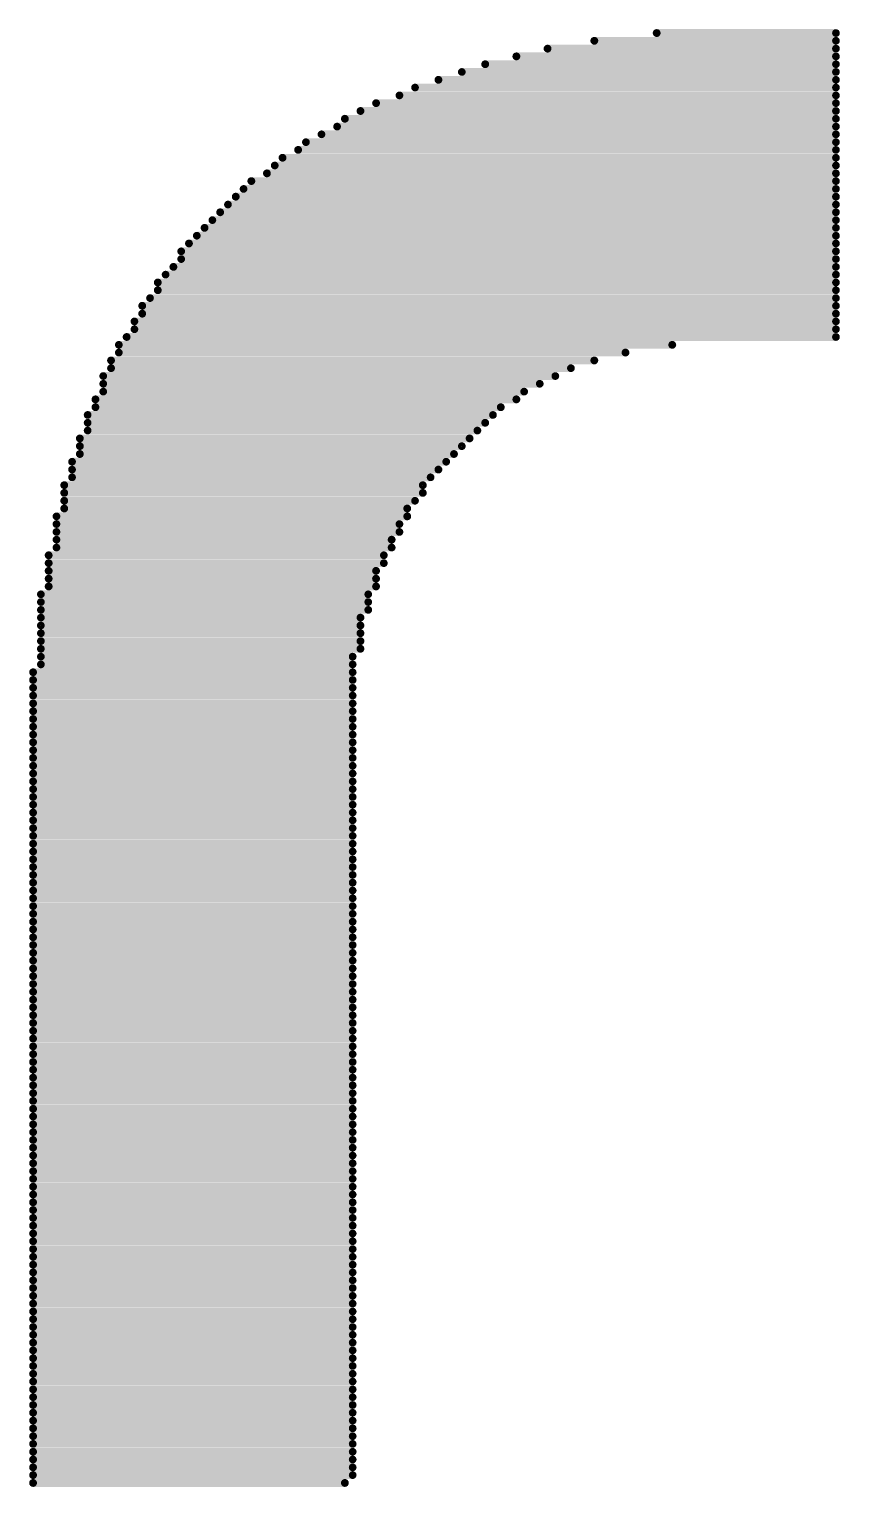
# Model space of a CAD drawing. Header units: millimetres. Extents: x 45 to 209, y 90 to 189.
# Drawn here: x 77.527 to 78.187, y 95.477 to 96.664 of the extents above; entities that cross this region are included whole.
import ezdxf

# ---------------------------------------------------------------- set-up
doc = ezdxf.new("R2010")
doc.units = ezdxf.units.MM
doc.layers.add('TopOverlay', color=2, linetype='Continuous')

# ---------------------------------------------------------------- blocks, each defined once
blk = doc.blocks.new('5394DE47_A0E8_4329_8464_7791B7C19310_62')
at = {"layer": 'TopOverlay', "const_width": 0.00635}
for points in [[(10.3584, 2.5053), (10.5044, 2.5053)], [(10.2695, 2.4926), (10.5044, 2.4926)], [(10.3076, 2.499), (10.5044, 2.499)], [(10.2187, 2.4799), (10.5044, 2.4799)], [(10.2441, 2.4863), (10.5044, 2.4863)], [(10.1806, 2.4672), (10.5044, 2.4672)], [(10.1996, 2.4736), (10.5044, 2.4736)], [(10.1615, 2.4609), (10.5044, 2.4609)], [(10.1298, 2.4482), (10.5044, 2.4482)], [(10.1488, 2.4545), (10.5044, 2.4545)], [(10.1044, 2.4355), (10.5044, 2.4355)], [(10.1171, 2.4418), (10.5044, 2.4418)], [(10.0853, 2.4228), (10.5044, 2.4228)], [(10.098, 2.4291), (10.5044, 2.4291)], [(10.0663, 2.4101), (10.5044, 2.4101)], [(10.0726, 2.4164), (10.5044, 2.4164)], [(10.0472, 2.3974), (10.5044, 2.3974)], [(10.0536, 2.4037), (10.5044, 2.4037)], [(10.0282, 2.3847), (10.5044, 2.3847)], [(10.0409, 2.391), (10.5044, 2.391)], [(10.0155, 2.372), (10.5044, 2.372)], [(10.0218, 2.3783), (10.5044, 2.3783)], [(10.0091, 2.3656), (10.5044, 2.3656)], [(9.9964, 2.3529), (10.5044, 2.3529)], [(10.0028, 2.3593), (10.5044, 2.3593)], [(9.9837, 2.3402), (10.5044, 2.3402)], [(9.9901, 2.3466), (10.5044, 2.3466)], [(9.971, 2.3275), (10.5044, 2.3275)], [(9.9774, 2.3339), (10.5044, 2.3339)], [(9.9647, 2.3148), (10.5044, 2.3148)], [(9.971, 2.3212), (10.5044, 2.3212)], [(9.952, 2.3021), (10.5044, 2.3021)], [(9.9583, 2.3085), (10.5044, 2.3085)], [(9.9456, 2.2894), (10.5044, 2.2894)], [(9.952, 2.2958), (10.5044, 2.2958)], [(9.9393, 2.2831), (10.5044, 2.2831)], [(9.9329, 2.2704), (10.5044, 2.2704)], [(9.9393, 2.2767), (10.5044, 2.2767)], [(9.9266, 2.2577), (10.5044, 2.2577)], [(9.9329, 2.264), (10.5044, 2.264)], [(9.9202, 2.2513), (10.3711, 2.2513)], [(9.9202, 2.245), (10.333, 2.245)], [(9.9139, 2.2386), (10.3076, 2.2386)], [(9.9139, 2.2323), (10.2885, 2.2323)], [(9.9075, 2.2259), (10.2758, 2.2259)], [(9.9075, 2.2196), (10.2631, 2.2196)], [(9.9012, 2.2069), (10.2441, 2.2069)], [(9.9075, 2.2132), (10.2504, 2.2132)], [(9.8948, 2.1942), (10.225, 2.1942)], [(9.9012, 2.2005), (10.2314, 2.2005)], [(9.8948, 2.1878), (10.2187, 2.1878)], [(9.8885, 2.1751), (10.206, 2.1751)], [(9.8948, 2.1815), (10.2123, 2.1815)], [(9.8885, 2.1688), (10.1996, 2.1688)], [(9.8885, 2.1624), (10.1933, 2.1624)], [(9.8821, 2.1561), (10.1869, 2.1561)], [(9.8821, 2.1497), (10.1806, 2.1497)], [(9.8758, 2.137), (10.1679, 2.137)], [(9.8821, 2.1434), (10.1742, 2.1434)], [(9.8758, 2.1307), (10.1679, 2.1307)], [(9.8758, 2.1243), (10.1615, 2.1243)], [(9.8694, 2.1116), (10.1552, 2.1116)], [(9.8758, 2.118), (10.1552, 2.118)], [(9.8694, 2.1053), (10.1488, 2.1053)], [(9.8694, 2.0989), (10.1488, 2.0989)], [(9.8694, 2.0926), (10.1425, 2.0926)], [(9.8631, 2.0799), (10.1361, 2.0799)], [(9.8694, 2.0862), (10.1425, 2.0862)], [(9.8631, 2.0735), (10.1361, 2.0735)], [(9.8631, 2.0672), (10.1298, 2.0672)], [(9.8631, 2.0608), (10.1298, 2.0608)], [(9.8631, 2.0545), (10.1298, 2.0545)], [(9.8567, 2.0481), (10.1234, 2.0481)], [(9.8567, 2.0418), (10.1234, 2.0418)], [(9.8567, 2.0354), (10.1234, 2.0354)], [(9.8567, 2.0291), (10.1171, 2.0291)], [(9.8567, 2.0227), (10.1171, 2.0227)], [(9.8567, 2.0164), (10.1171, 2.0164)], [(9.8567, 2.01), (10.1171, 2.01)], [(9.8567, 2.0037), (10.1171, 2.0037)], [(9.8567, 1.9973), (10.1107, 1.9973)], [(9.8504, 1.9846), (10.1107, 1.9846)], [(9.8567, 1.991), (10.1107, 1.991)], [(9.8504, 1.9783), (10.1107, 1.9783)], [(9.8504, 1.9719), (10.1107, 1.9719)], [(9.8504, 1.9656), (10.1107, 1.9656)], [(9.8504, 1.9592), (10.1107, 1.9592)], [(9.8504, 1.9529), (10.1107, 1.9529)], [(9.8504, 1.9465), (10.1107, 1.9465)], [(9.8504, 1.9402), (10.1107, 1.9402)], [(9.8504, 1.9338), (10.1107, 1.9338)], [(9.8504, 1.9275), (10.1107, 1.9275)], [(9.8504, 1.9211), (10.1107, 1.9211)], [(9.8504, 1.9148), (10.1107, 1.9148)], [(9.8504, 1.9084), (10.1107, 1.9084)], [(9.8504, 1.9021), (10.1107, 1.9021)], [(9.8504, 1.8957), (10.1107, 1.8957)], [(9.8504, 1.8894), (10.1107, 1.8894)], [(9.8504, 1.883), (10.1107, 1.883)], [(9.8504, 1.8767), (10.1107, 1.8767)], [(9.8504, 1.8703), (10.1107, 1.8703)], [(9.8504, 1.864), (10.1107, 1.864)], [(9.8504, 1.8576), (10.1107, 1.8576)], [(9.8504, 1.8513), (10.1107, 1.8513)], [(9.8504, 1.8449), (10.1107, 1.8449)], [(9.8504, 1.8386), (10.1107, 1.8386)], [(9.8504, 1.8322), (10.1107, 1.8322)], [(9.8504, 1.8259), (10.1107, 1.8259)], [(9.8504, 1.8195), (10.1107, 1.8195)], [(9.8504, 1.8132), (10.1107, 1.8132)], [(9.8504, 1.8068), (10.1107, 1.8068)], [(9.8504, 1.8005), (10.1107, 1.8005)], [(9.8504, 1.7941), (10.1107, 1.7941)], [(9.8504, 1.7878), (10.1107, 1.7878)], [(9.8504, 1.7814), (10.1107, 1.7814)], [(9.8504, 1.7751), (10.1107, 1.7751)], [(9.8504, 1.7687), (10.1107, 1.7687)], [(9.8504, 1.7624), (10.1107, 1.7624)], [(9.8504, 1.756), (10.1107, 1.756)], [(9.8504, 1.7497), (10.1107, 1.7497)], [(9.8504, 1.7433), (10.1107, 1.7433)], [(9.8504, 1.737), (10.1107, 1.737)], [(9.8504, 1.7306), (10.1107, 1.7306)], [(9.8504, 1.7243), (10.1107, 1.7243)], [(9.8504, 1.7179), (10.1107, 1.7179)], [(9.8504, 1.7116), (10.1107, 1.7116)], [(9.8504, 1.7052), (10.1107, 1.7052)], [(9.8504, 1.6989), (10.1107, 1.6989)], [(9.8504, 1.6925), (10.1107, 1.6925)], [(9.8504, 1.6862), (10.1107, 1.6862)], [(9.8504, 1.6798), (10.1107, 1.6798)], [(9.8504, 1.6735), (10.1107, 1.6735)], [(9.8504, 1.6671), (10.1107, 1.6671)], [(9.8504, 1.6608), (10.1107, 1.6608)], [(9.8504, 1.6544), (10.1107, 1.6544)], [(9.8504, 1.6481), (10.1107, 1.6481)], [(9.8504, 1.6417), (10.1107, 1.6417)], [(9.8504, 1.6354), (10.1107, 1.6354)], [(9.8504, 1.629), (10.1107, 1.629)], [(9.8504, 1.6227), (10.1107, 1.6227)], [(9.8504, 1.6163), (10.1107, 1.6163)], [(9.8504, 1.61), (10.1107, 1.61)], [(9.8504, 1.6036), (10.1107, 1.6036)], [(9.8504, 1.5973), (10.1107, 1.5973)], [(9.8504, 1.5909), (10.1107, 1.5909)], [(9.8504, 1.5846), (10.1107, 1.5846)], [(9.8504, 1.5782), (10.1107, 1.5782)], [(9.8504, 1.5719), (10.1107, 1.5719)], [(9.8504, 1.5655), (10.1107, 1.5655)], [(9.8504, 1.5592), (10.1107, 1.5592)], [(9.8504, 1.5528), (10.1107, 1.5528)], [(9.8504, 1.5465), (10.1107, 1.5465)], [(9.8504, 1.5401), (10.1107, 1.5401)], [(9.8504, 1.5338), (10.1107, 1.5338)], [(9.8504, 1.5274), (10.1107, 1.5274)], [(9.8504, 1.5211), (10.1107, 1.5211)], [(9.8504, 1.5147), (10.1107, 1.5147)], [(9.8504, 1.5084), (10.1107, 1.5084)], [(9.8504, 1.502), (10.1107, 1.502)], [(9.8504, 1.4957), (10.1107, 1.4957)], [(9.8504, 1.4893), (10.1107, 1.4893)], [(9.8504, 1.483), (10.1107, 1.483)], [(9.8504, 1.4766), (10.1107, 1.4766)], [(9.8504, 1.4703), (10.1107, 1.4703)], [(9.8504, 1.4639), (10.1107, 1.4639)], [(9.8504, 1.4576), (10.1107, 1.4576)], [(9.8504, 1.4512), (10.1107, 1.4512)], [(9.8504, 1.4449), (10.1107, 1.4449)], [(9.8504, 1.4385), (10.1107, 1.4385)], [(9.8504, 1.4322), (10.1107, 1.4322)], [(9.8504, 1.4258), (10.1107, 1.4258)], [(9.8504, 1.4195), (10.1107, 1.4195)], [(9.8504, 1.4131), (10.1107, 1.4131)], [(9.8504, 1.4068), (10.1107, 1.4068)], [(9.8504, 1.4004), (10.1107, 1.4004)], [(9.8504, 1.3941), (10.1107, 1.3941)], [(9.8504, 1.3877), (10.1107, 1.3877)], [(9.8504, 1.3814), (10.1107, 1.3814)], [(9.8504, 1.375), (10.1107, 1.375)], [(9.8504, 1.3687), (10.1107, 1.3687)], [(9.8504, 1.3623), (10.1107, 1.3623)], [(9.8504, 1.356), (10.1107, 1.356)], [(9.8504, 1.3496), (10.1107, 1.3496)], [(9.8504, 1.3433), (10.1107, 1.3433)], [(9.8504, 1.3369), (10.1107, 1.3369)], [(9.8504, 1.3306), (10.1107, 1.3306)], [(9.8504, 1.3242), (10.1044, 1.3242)]]:
    blk.add_lwpolyline(points, dxfattribs=at)
at = {"layer": 'TopOverlay', "const_width": 0.00317}
for points in [[(10.3568, 2.5053, 1), (10.36, 2.5053, 1)], [(10.5029, 2.5053, 1), (10.506, 2.5053, 1)], [(10.2679, 2.4926, 1), (10.2711, 2.4926, 1)], [(10.306, 2.499, 1), (10.3092, 2.499, 1)], [(10.5029, 2.499, 1), (10.506, 2.499, 1)], [(10.5029, 2.4926, 1), (10.506, 2.4926, 1)], [(10.2171, 2.4799, 1), (10.2203, 2.4799, 1)], [(10.2425, 2.4863, 1), (10.2457, 2.4863, 1)], [(10.5029, 2.4863, 1), (10.506, 2.4863, 1)], [(10.5029, 2.4799, 1), (10.506, 2.4799, 1)], [(10.179, 2.4672, 1), (10.1822, 2.4672, 1)], [(10.1981, 2.4736, 1), (10.2012, 2.4736, 1)], [(10.5029, 2.4736, 1), (10.506, 2.4736, 1)], [(10.5029, 2.4672, 1), (10.506, 2.4672, 1)], [(10.16, 2.4609, 1), (10.1631, 2.4609, 1)], [(10.5029, 2.4609, 1), (10.506, 2.4609, 1)], [(10.1282, 2.4482, 1), (10.1314, 2.4482, 1)], [(10.1473, 2.4545, 1), (10.1504, 2.4545, 1)], [(10.5029, 2.4545, 1), (10.506, 2.4545, 1)], [(10.5029, 2.4482, 1), (10.506, 2.4482, 1)], [(10.1028, 2.4355, 1), (10.106, 2.4355, 1)], [(10.1155, 2.4418, 1), (10.1187, 2.4418, 1)], [(10.5029, 2.4418, 1), (10.506, 2.4418, 1)], [(10.5029, 2.4355, 1), (10.506, 2.4355, 1)], [(10.0838, 2.4228, 1), (10.0869, 2.4228, 1)], [(10.0965, 2.4291, 1), (10.0996, 2.4291, 1)], [(10.5029, 2.4291, 1), (10.506, 2.4291, 1)], [(10.5029, 2.4228, 1), (10.506, 2.4228, 1)], [(10.0647, 2.4101, 1), (10.0679, 2.4101, 1)], [(10.0711, 2.4164, 1), (10.0742, 2.4164, 1)], [(10.5029, 2.4164, 1), (10.506, 2.4164, 1)], [(10.5029, 2.4101, 1), (10.506, 2.4101, 1)], [(10.0457, 2.3974, 1), (10.0488, 2.3974, 1)], [(10.052, 2.4037, 1), (10.0552, 2.4037, 1)], [(10.5029, 2.4037, 1), (10.506, 2.4037, 1)], [(10.5029, 2.3974, 1), (10.506, 2.3974, 1)], [(10.0266, 2.3847, 1), (10.0298, 2.3847, 1)], [(10.0393, 2.391, 1), (10.0425, 2.391, 1)], [(10.5029, 2.391, 1), (10.506, 2.391, 1)], [(10.5029, 2.3847, 1), (10.506, 2.3847, 1)], [(10.0139, 2.372, 1), (10.0171, 2.372, 1)], [(10.0203, 2.3783, 1), (10.0234, 2.3783, 1)], [(10.5029, 2.3783, 1), (10.506, 2.3783, 1)], [(10.5029, 2.372, 1), (10.506, 2.372, 1)], [(10.0076, 2.3656, 1), (10.0107, 2.3656, 1)], [(10.5029, 2.3656, 1), (10.506, 2.3656, 1)], [(9.9949, 2.3529, 1), (9.998, 2.3529, 1)], [(10.0012, 2.3593, 1), (10.0044, 2.3593, 1)], [(10.5029, 2.3593, 1), (10.506, 2.3593, 1)], [(10.5029, 2.3529, 1), (10.506, 2.3529, 1)], [(9.9822, 2.3402, 1), (9.9853, 2.3402, 1)], [(9.9885, 2.3466, 1), (9.9917, 2.3466, 1)], [(10.5029, 2.3466, 1), (10.506, 2.3466, 1)], [(10.5029, 2.3402, 1), (10.506, 2.3402, 1)], [(9.9695, 2.3275, 1), (9.9726, 2.3275, 1)], [(9.9758, 2.3339, 1), (9.979, 2.3339, 1)], [(10.5029, 2.3339, 1), (10.506, 2.3339, 1)], [(10.5029, 2.3275, 1), (10.506, 2.3275, 1)], [(9.9631, 2.3148, 1), (9.9663, 2.3148, 1)], [(9.9695, 2.3212, 1), (9.9726, 2.3212, 1)], [(10.5029, 2.3212, 1), (10.506, 2.3212, 1)], [(10.5029, 2.3148, 1), (10.506, 2.3148, 1)], [(9.9504, 2.3021, 1), (9.9536, 2.3021, 1)], [(9.9568, 2.3085, 1), (9.9599, 2.3085, 1)], [(10.5029, 2.3085, 1), (10.506, 2.3085, 1)], [(10.5029, 2.3021, 1), (10.506, 2.3021, 1)], [(9.9441, 2.2894, 1), (9.9472, 2.2894, 1)], [(9.9504, 2.2958, 1), (9.9536, 2.2958, 1)], [(10.5029, 2.2958, 1), (10.506, 2.2958, 1)], [(10.5029, 2.2894, 1), (10.506, 2.2894, 1)], [(9.9377, 2.2831, 1), (9.9409, 2.2831, 1)], [(10.5029, 2.2831, 1), (10.506, 2.2831, 1)], [(9.9314, 2.2704, 1), (9.9345, 2.2704, 1)], [(9.9377, 2.2767, 1), (9.9409, 2.2767, 1)], [(10.5029, 2.2767, 1), (10.506, 2.2767, 1)], [(10.5029, 2.2704, 1), (10.506, 2.2704, 1)], [(9.925, 2.2577, 1), (9.9282, 2.2577, 1)], [(9.9314, 2.264, 1), (9.9345, 2.264, 1)], [(10.5029, 2.264, 1), (10.506, 2.264, 1)], [(10.5029, 2.2577, 1), (10.506, 2.2577, 1)], [(9.9187, 2.2513, 1), (9.9218, 2.2513, 1)], [(9.9187, 2.245, 1), (9.9218, 2.245, 1)], [(10.3314, 2.245, 1), (10.3346, 2.245, 1)], [(10.3695, 2.2513, 1), (10.3727, 2.2513, 1)], [(9.9123, 2.2386, 1), (9.9155, 2.2386, 1)], [(9.9123, 2.2323, 1), (9.9155, 2.2323, 1)], [(10.287, 2.2323, 1), (10.2901, 2.2323, 1)], [(10.306, 2.2386, 1), (10.3092, 2.2386, 1)], [(9.906, 2.2259, 1), (9.9091, 2.2259, 1)], [(9.906, 2.2196, 1), (9.9091, 2.2196, 1)], [(10.2616, 2.2196, 1), (10.2647, 2.2196, 1)], [(10.2743, 2.2259, 1), (10.2774, 2.2259, 1)], [(9.8996, 2.2069, 1), (9.9028, 2.2069, 1)], [(9.906, 2.2132, 1), (9.9091, 2.2132, 1)], [(10.2425, 2.2069, 1), (10.2457, 2.2069, 1)], [(10.2489, 2.2132, 1), (10.252, 2.2132, 1)], [(9.8933, 2.1942, 1), (9.8964, 2.1942, 1)], [(9.8996, 2.2005, 1), (9.9028, 2.2005, 1)], [(10.2235, 2.1942, 1), (10.2266, 2.1942, 1)], [(10.2298, 2.2005, 1), (10.233, 2.2005, 1)], [(9.8933, 2.1878, 1), (9.8964, 2.1878, 1)], [(10.2171, 2.1878, 1), (10.2203, 2.1878, 1)], [(9.8869, 2.1751, 1), (9.8901, 2.1751, 1)], [(9.8933, 2.1815, 1), (9.8964, 2.1815, 1)], [(10.2044, 2.1751, 1), (10.2076, 2.1751, 1)], [(10.2108, 2.1815, 1), (10.2139, 2.1815, 1)], [(9.8869, 2.1688, 1), (9.8901, 2.1688, 1)], [(9.8869, 2.1624, 1), (9.8901, 2.1624, 1)], [(10.1917, 2.1624, 1), (10.1949, 2.1624, 1)], [(10.1981, 2.1688, 1), (10.2012, 2.1688, 1)], [(9.8806, 2.1561, 1), (9.8837, 2.1561, 1)], [(9.8806, 2.1497, 1), (9.8837, 2.1497, 1)], [(10.179, 2.1497, 1), (10.1822, 2.1497, 1)], [(10.1854, 2.1561, 1), (10.1885, 2.1561, 1)], [(9.8742, 2.137, 1), (9.8774, 2.137, 1)], [(9.8806, 2.1434, 1), (9.8837, 2.1434, 1)], [(10.1663, 2.137, 1), (10.1695, 2.137, 1)], [(10.1727, 2.1434, 1), (10.1758, 2.1434, 1)], [(9.8742, 2.1307, 1), (9.8774, 2.1307, 1)], [(9.8742, 2.1243, 1), (9.8774, 2.1243, 1)], [(10.16, 2.1243, 1), (10.1631, 2.1243, 1)], [(10.1663, 2.1307, 1), (10.1695, 2.1307, 1)], [(9.8679, 2.1116, 1), (9.871, 2.1116, 1)], [(9.8742, 2.118, 1), (9.8774, 2.118, 1)], [(10.1536, 2.118, 1), (10.1568, 2.118, 1)], [(10.1536, 2.1116, 1), (10.1568, 2.1116, 1)], [(9.8679, 2.1053, 1), (9.871, 2.1053, 1)], [(9.8679, 2.0989, 1), (9.871, 2.0989, 1)], [(10.1473, 2.1053, 1), (10.1504, 2.1053, 1)], [(10.1473, 2.0989, 1), (10.1504, 2.0989, 1)], [(9.8679, 2.0926, 1), (9.871, 2.0926, 1)], [(10.1409, 2.0926, 1), (10.1441, 2.0926, 1)], [(9.8615, 2.0799, 1), (9.8647, 2.0799, 1)], [(9.8679, 2.0862, 1), (9.871, 2.0862, 1)], [(10.1346, 2.0799, 1), (10.1377, 2.0799, 1)], [(10.1409, 2.0862, 1), (10.1441, 2.0862, 1)], [(9.8615, 2.0735, 1), (9.8647, 2.0735, 1)], [(9.8615, 2.0672, 1), (9.8647, 2.0672, 1)], [(10.1282, 2.0672, 1), (10.1314, 2.0672, 1)], [(10.1346, 2.0735, 1), (10.1377, 2.0735, 1)], [(9.8615, 2.0608, 1), (9.8647, 2.0608, 1)], [(9.8615, 2.0545, 1), (9.8647, 2.0545, 1)], [(10.1282, 2.0608, 1), (10.1314, 2.0608, 1)], [(10.1282, 2.0545, 1), (10.1314, 2.0545, 1)], [(9.8552, 2.0481, 1), (9.8583, 2.0481, 1)], [(9.8552, 2.0418, 1), (9.8583, 2.0418, 1)], [(10.1219, 2.0481, 1), (10.125, 2.0481, 1)], [(10.1219, 2.0418, 1), (10.125, 2.0418, 1)], [(9.8552, 2.0354, 1), (9.8583, 2.0354, 1)], [(9.8552, 2.0291, 1), (9.8583, 2.0291, 1)], [(10.1155, 2.0291, 1), (10.1187, 2.0291, 1)], [(10.1219, 2.0354, 1), (10.125, 2.0354, 1)], [(9.8552, 2.0227, 1), (9.8583, 2.0227, 1)], [(9.8552, 2.0164, 1), (9.8583, 2.0164, 1)], [(10.1155, 2.0227, 1), (10.1187, 2.0227, 1)], [(10.1155, 2.0164, 1), (10.1187, 2.0164, 1)], [(9.8552, 2.01, 1), (9.8583, 2.01, 1)], [(9.8552, 2.0037, 1), (9.8583, 2.0037, 1)], [(10.1155, 2.01, 1), (10.1187, 2.01, 1)], [(10.1155, 2.0037, 1), (10.1187, 2.0037, 1)], [(9.8552, 1.9973, 1), (9.8583, 1.9973, 1)], [(10.1092, 1.9973, 1), (10.1123, 1.9973, 1)], [(9.8488, 1.9846, 1), (9.852, 1.9846, 1)], [(9.8552, 1.991, 1), (9.8583, 1.991, 1)], [(10.1092, 1.991, 1), (10.1123, 1.991, 1)], [(10.1092, 1.9846, 1), (10.1123, 1.9846, 1)], [(9.8488, 1.9783, 1), (9.852, 1.9783, 1)], [(9.8488, 1.9719, 1), (9.852, 1.9719, 1)], [(10.1092, 1.9783, 1), (10.1123, 1.9783, 1)], [(10.1092, 1.9719, 1), (10.1123, 1.9719, 1)], [(9.8488, 1.9656, 1), (9.852, 1.9656, 1)], [(9.8488, 1.9592, 1), (9.852, 1.9592, 1)], [(10.1092, 1.9656, 1), (10.1123, 1.9656, 1)], [(10.1092, 1.9592, 1), (10.1123, 1.9592, 1)], [(9.8488, 1.9529, 1), (9.852, 1.9529, 1)], [(9.8488, 1.9465, 1), (9.852, 1.9465, 1)], [(10.1092, 1.9529, 1), (10.1123, 1.9529, 1)], [(10.1092, 1.9465, 1), (10.1123, 1.9465, 1)], [(9.8488, 1.9402, 1), (9.852, 1.9402, 1)], [(9.8488, 1.9338, 1), (9.852, 1.9338, 1)], [(10.1092, 1.9402, 1), (10.1123, 1.9402, 1)], [(10.1092, 1.9338, 1), (10.1123, 1.9338, 1)], [(9.8488, 1.9275, 1), (9.852, 1.9275, 1)], [(9.8488, 1.9211, 1), (9.852, 1.9211, 1)], [(10.1092, 1.9275, 1), (10.1123, 1.9275, 1)], [(10.1092, 1.9211, 1), (10.1123, 1.9211, 1)], [(9.8488, 1.9148, 1), (9.852, 1.9148, 1)], [(10.1092, 1.9148, 1), (10.1123, 1.9148, 1)], [(9.8488, 1.9084, 1), (9.852, 1.9084, 1)], [(9.8488, 1.9021, 1), (9.852, 1.9021, 1)], [(10.1092, 1.9084, 1), (10.1123, 1.9084, 1)], [(10.1092, 1.9021, 1), (10.1123, 1.9021, 1)], [(9.8488, 1.8957, 1), (9.852, 1.8957, 1)], [(9.8488, 1.8894, 1), (9.852, 1.8894, 1)], [(10.1092, 1.8957, 1), (10.1123, 1.8957, 1)], [(10.1092, 1.8894, 1), (10.1123, 1.8894, 1)], [(9.8488, 1.883, 1), (9.852, 1.883, 1)], [(9.8488, 1.8767, 1), (9.852, 1.8767, 1)], [(10.1092, 1.883, 1), (10.1123, 1.883, 1)], [(10.1092, 1.8767, 1), (10.1123, 1.8767, 1)], [(9.8488, 1.8703, 1), (9.852, 1.8703, 1)], [(9.8488, 1.864, 1), (9.852, 1.864, 1)], [(10.1092, 1.8703, 1), (10.1123, 1.8703, 1)], [(10.1092, 1.864, 1), (10.1123, 1.864, 1)], [(9.8488, 1.8576, 1), (9.852, 1.8576, 1)], [(9.8488, 1.8513, 1), (9.852, 1.8513, 1)], [(10.1092, 1.8576, 1), (10.1123, 1.8576, 1)], [(10.1092, 1.8513, 1), (10.1123, 1.8513, 1)], [(9.8488, 1.8449, 1), (9.852, 1.8449, 1)], [(9.8488, 1.8386, 1), (9.852, 1.8386, 1)], [(10.1092, 1.8449, 1), (10.1123, 1.8449, 1)], [(10.1092, 1.8386, 1), (10.1123, 1.8386, 1)], [(9.8488, 1.8322, 1), (9.852, 1.8322, 1)], [(9.8488, 1.8259, 1), (9.852, 1.8259, 1)], [(10.1092, 1.8322, 1), (10.1123, 1.8322, 1)], [(10.1092, 1.8259, 1), (10.1123, 1.8259, 1)], [(9.8488, 1.8195, 1), (9.852, 1.8195, 1)], [(10.1092, 1.8195, 1), (10.1123, 1.8195, 1)], [(9.8488, 1.8132, 1), (9.852, 1.8132, 1)], [(9.8488, 1.8068, 1), (9.852, 1.8068, 1)], [(10.1092, 1.8132, 1), (10.1123, 1.8132, 1)], [(10.1092, 1.8068, 1), (10.1123, 1.8068, 1)], [(9.8488, 1.8005, 1), (9.852, 1.8005, 1)], [(9.8488, 1.7941, 1), (9.852, 1.7941, 1)], [(10.1092, 1.8005, 1), (10.1123, 1.8005, 1)], [(10.1092, 1.7941, 1), (10.1123, 1.7941, 1)], [(9.8488, 1.7878, 1), (9.852, 1.7878, 1)], [(9.8488, 1.7814, 1), (9.852, 1.7814, 1)], [(10.1092, 1.7878, 1), (10.1123, 1.7878, 1)], [(10.1092, 1.7814, 1), (10.1123, 1.7814, 1)], [(9.8488, 1.7751, 1), (9.852, 1.7751, 1)], [(9.8488, 1.7687, 1), (9.852, 1.7687, 1)], [(10.1092, 1.7751, 1), (10.1123, 1.7751, 1)], [(10.1092, 1.7687, 1), (10.1123, 1.7687, 1)], [(9.8488, 1.7624, 1), (9.852, 1.7624, 1)], [(9.8488, 1.756, 1), (9.852, 1.756, 1)], [(10.1092, 1.7624, 1), (10.1123, 1.7624, 1)], [(10.1092, 1.756, 1), (10.1123, 1.756, 1)], [(9.8488, 1.7497, 1), (9.852, 1.7497, 1)], [(9.8488, 1.7433, 1), (9.852, 1.7433, 1)], [(10.1092, 1.7497, 1), (10.1123, 1.7497, 1)], [(10.1092, 1.7433, 1), (10.1123, 1.7433, 1)], [(9.8488, 1.737, 1), (9.852, 1.737, 1)], [(9.8488, 1.7306, 1), (9.852, 1.7306, 1)], [(10.1092, 1.737, 1), (10.1123, 1.737, 1)], [(10.1092, 1.7306, 1), (10.1123, 1.7306, 1)], [(9.8488, 1.7243, 1), (9.852, 1.7243, 1)], [(10.1092, 1.7243, 1), (10.1123, 1.7243, 1)], [(9.8488, 1.7179, 1), (9.852, 1.7179, 1)], [(9.8488, 1.7116, 1), (9.852, 1.7116, 1)], [(10.1092, 1.7179, 1), (10.1123, 1.7179, 1)], [(10.1092, 1.7116, 1), (10.1123, 1.7116, 1)], [(9.8488, 1.7052, 1), (9.852, 1.7052, 1)], [(9.8488, 1.6989, 1), (9.852, 1.6989, 1)], [(10.1092, 1.7052, 1), (10.1123, 1.7052, 1)], [(10.1092, 1.6989, 1), (10.1123, 1.6989, 1)], [(9.8488, 1.6925, 1), (9.852, 1.6925, 1)], [(9.8488, 1.6862, 1), (9.852, 1.6862, 1)], [(10.1092, 1.6925, 1), (10.1123, 1.6925, 1)], [(10.1092, 1.6862, 1), (10.1123, 1.6862, 1)], [(9.8488, 1.6798, 1), (9.852, 1.6798, 1)], [(9.8488, 1.6735, 1), (9.852, 1.6735, 1)], [(10.1092, 1.6798, 1), (10.1123, 1.6798, 1)], [(10.1092, 1.6735, 1), (10.1123, 1.6735, 1)], [(9.8488, 1.6671, 1), (9.852, 1.6671, 1)], [(9.8488, 1.6608, 1), (9.852, 1.6608, 1)], [(10.1092, 1.6671, 1), (10.1123, 1.6671, 1)], [(10.1092, 1.6608, 1), (10.1123, 1.6608, 1)], [(9.8488, 1.6544, 1), (9.852, 1.6544, 1)], [(9.8488, 1.6481, 1), (9.852, 1.6481, 1)], [(10.1092, 1.6544, 1), (10.1123, 1.6544, 1)], [(10.1092, 1.6481, 1), (10.1123, 1.6481, 1)], [(9.8488, 1.6417, 1), (9.852, 1.6417, 1)], [(10.1092, 1.6417, 1), (10.1123, 1.6417, 1)], [(9.8488, 1.6354, 1), (9.852, 1.6354, 1)], [(9.8488, 1.629, 1), (9.852, 1.629, 1)], [(10.1092, 1.6354, 1), (10.1123, 1.6354, 1)], [(10.1092, 1.629, 1), (10.1123, 1.629, 1)], [(9.8488, 1.6227, 1), (9.852, 1.6227, 1)], [(9.8488, 1.6163, 1), (9.852, 1.6163, 1)], [(10.1092, 1.6227, 1), (10.1123, 1.6227, 1)], [(10.1092, 1.6163, 1), (10.1123, 1.6163, 1)], [(9.8488, 1.61, 1), (9.852, 1.61, 1)], [(9.8488, 1.6036, 1), (9.852, 1.6036, 1)], [(10.1092, 1.61, 1), (10.1123, 1.61, 1)], [(10.1092, 1.6036, 1), (10.1123, 1.6036, 1)], [(9.8488, 1.5973, 1), (9.852, 1.5973, 1)], [(9.8488, 1.5909, 1), (9.852, 1.5909, 1)], [(10.1092, 1.5973, 1), (10.1123, 1.5973, 1)], [(10.1092, 1.5909, 1), (10.1123, 1.5909, 1)], [(9.8488, 1.5846, 1), (9.852, 1.5846, 1)], [(9.8488, 1.5782, 1), (9.852, 1.5782, 1)], [(10.1092, 1.5846, 1), (10.1123, 1.5846, 1)], [(10.1092, 1.5782, 1), (10.1123, 1.5782, 1)], [(9.8488, 1.5719, 1), (9.852, 1.5719, 1)], [(9.8488, 1.5655, 1), (9.852, 1.5655, 1)], [(10.1092, 1.5719, 1), (10.1123, 1.5719, 1)], [(10.1092, 1.5655, 1), (10.1123, 1.5655, 1)], [(9.8488, 1.5592, 1), (9.852, 1.5592, 1)], [(9.8488, 1.5528, 1), (9.852, 1.5528, 1)], [(10.1092, 1.5592, 1), (10.1123, 1.5592, 1)], [(10.1092, 1.5528, 1), (10.1123, 1.5528, 1)], [(9.8488, 1.5465, 1), (9.852, 1.5465, 1)], [(10.1092, 1.5465, 1), (10.1123, 1.5465, 1)], [(9.8488, 1.5401, 1), (9.852, 1.5401, 1)], [(9.8488, 1.5338, 1), (9.852, 1.5338, 1)], [(10.1092, 1.5401, 1), (10.1123, 1.5401, 1)], [(10.1092, 1.5338, 1), (10.1123, 1.5338, 1)], [(9.8488, 1.5274, 1), (9.852, 1.5274, 1)], [(9.8488, 1.5211, 1), (9.852, 1.5211, 1)], [(10.1092, 1.5274, 1), (10.1123, 1.5274, 1)], [(10.1092, 1.5211, 1), (10.1123, 1.5211, 1)], [(9.8488, 1.5147, 1), (9.852, 1.5147, 1)], [(9.8488, 1.5084, 1), (9.852, 1.5084, 1)], [(10.1092, 1.5147, 1), (10.1123, 1.5147, 1)], [(10.1092, 1.5084, 1), (10.1123, 1.5084, 1)], [(9.8488, 1.502, 1), (9.852, 1.502, 1)], [(9.8488, 1.4957, 1), (9.852, 1.4957, 1)], [(10.1092, 1.502, 1), (10.1123, 1.502, 1)], [(10.1092, 1.4957, 1), (10.1123, 1.4957, 1)], [(9.8488, 1.4893, 1), (9.852, 1.4893, 1)], [(9.8488, 1.483, 1), (9.852, 1.483, 1)], [(10.1092, 1.4893, 1), (10.1123, 1.4893, 1)], [(10.1092, 1.483, 1), (10.1123, 1.483, 1)], [(9.8488, 1.4766, 1), (9.852, 1.4766, 1)], [(9.8488, 1.4703, 1), (9.852, 1.4703, 1)], [(10.1092, 1.4766, 1), (10.1123, 1.4766, 1)], [(10.1092, 1.4703, 1), (10.1123, 1.4703, 1)], [(9.8488, 1.4639, 1), (9.852, 1.4639, 1)], [(9.8488, 1.4576, 1), (9.852, 1.4576, 1)], [(10.1092, 1.4639, 1), (10.1123, 1.4639, 1)], [(10.1092, 1.4576, 1), (10.1123, 1.4576, 1)], [(9.8488, 1.4512, 1), (9.852, 1.4512, 1)], [(10.1092, 1.4512, 1), (10.1123, 1.4512, 1)], [(9.8488, 1.4449, 1), (9.852, 1.4449, 1)], [(9.8488, 1.4385, 1), (9.852, 1.4385, 1)], [(10.1092, 1.4449, 1), (10.1123, 1.4449, 1)], [(10.1092, 1.4385, 1), (10.1123, 1.4385, 1)], [(9.8488, 1.4322, 1), (9.852, 1.4322, 1)], [(9.8488, 1.4258, 1), (9.852, 1.4258, 1)], [(10.1092, 1.4322, 1), (10.1123, 1.4322, 1)], [(10.1092, 1.4258, 1), (10.1123, 1.4258, 1)], [(9.8488, 1.4195, 1), (9.852, 1.4195, 1)], [(9.8488, 1.4131, 1), (9.852, 1.4131, 1)], [(10.1092, 1.4195, 1), (10.1123, 1.4195, 1)], [(10.1092, 1.4131, 1), (10.1123, 1.4131, 1)], [(9.8488, 1.4068, 1), (9.852, 1.4068, 1)], [(9.8488, 1.4004, 1), (9.852, 1.4004, 1)], [(10.1092, 1.4068, 1), (10.1123, 1.4068, 1)], [(10.1092, 1.4004, 1), (10.1123, 1.4004, 1)], [(9.8488, 1.3941, 1), (9.852, 1.3941, 1)], [(9.8488, 1.3877, 1), (9.852, 1.3877, 1)], [(10.1092, 1.3941, 1), (10.1123, 1.3941, 1)], [(10.1092, 1.3877, 1), (10.1123, 1.3877, 1)], [(9.8488, 1.3814, 1), (9.852, 1.3814, 1)], [(9.8488, 1.375, 1), (9.852, 1.375, 1)], [(10.1092, 1.3814, 1), (10.1123, 1.3814, 1)], [(10.1092, 1.375, 1), (10.1123, 1.375, 1)], [(9.8488, 1.3687, 1), (9.852, 1.3687, 1)], [(10.1092, 1.3687, 1), (10.1123, 1.3687, 1)], [(9.8488, 1.3623, 1), (9.852, 1.3623, 1)], [(9.8488, 1.356, 1), (9.852, 1.356, 1)], [(10.1092, 1.3623, 1), (10.1123, 1.3623, 1)], [(10.1092, 1.356, 1), (10.1123, 1.356, 1)], [(9.8488, 1.3496, 1), (9.852, 1.3496, 1)], [(9.8488, 1.3433, 1), (9.852, 1.3433, 1)], [(10.1092, 1.3496, 1), (10.1123, 1.3496, 1)], [(10.1092, 1.3433, 1), (10.1123, 1.3433, 1)], [(9.8488, 1.3369, 1), (9.852, 1.3369, 1)], [(9.8488, 1.3306, 1), (9.852, 1.3306, 1)], [(10.1092, 1.3369, 1), (10.1123, 1.3369, 1)], [(10.1092, 1.3306, 1), (10.1123, 1.3306, 1)], [(9.8488, 1.3242, 1), (9.852, 1.3242, 1)], [(10.1028, 1.3242, 1), (10.106, 1.3242, 1)]]:
    blk.add_lwpolyline(points, format="xyb", close=True, dxfattribs=at)

msp = doc.modelspace()

# ---------------------------------------------------------------- block references
at = {"rotation": 360}
msp.add_blockref('5394DE47_A0E8_4329_8464_7791B7C19310_62', (67.6797, 94.1556), dxfattribs=at)

doc.saveas('drawing.dxf')
